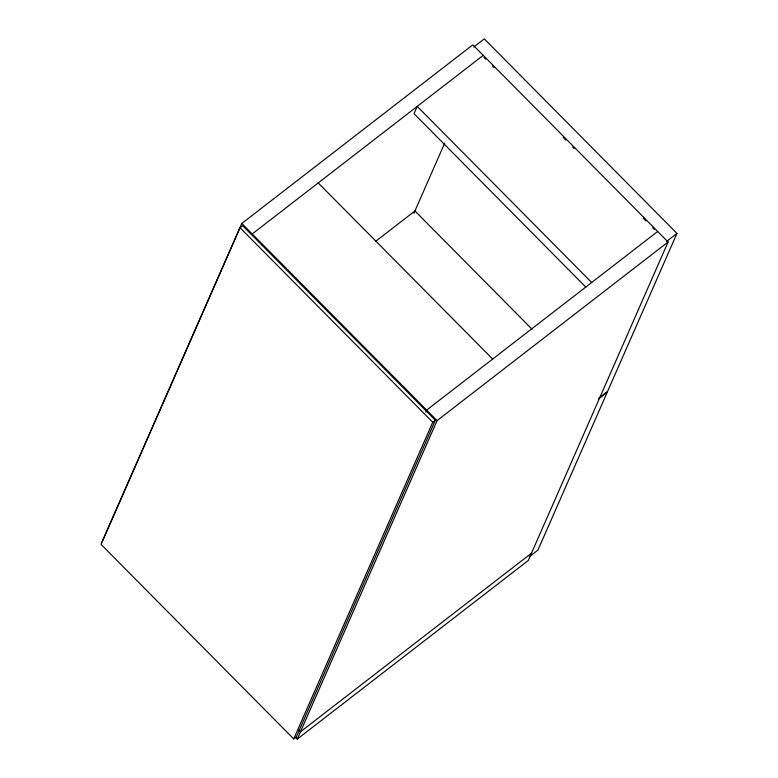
<?xml version="1.0" encoding="UTF-8"?>
<svg xmlns="http://www.w3.org/2000/svg" width="778" height="778" viewBox="0 0 778 778"><rect width="100%" height="100%" fill="white"/><g stroke="black" fill="none" stroke-linecap="round" stroke-linejoin="round"><path stroke-width="1.17" d="M101.986 541.965L241.793 223.461L472.82 44.842L668.098 241.977L528.291 560.481L297.264 739.1L295.552 737.379M240.052 227.73L101.043 544.405L293.714 738.915L296.36 736.873L435.369 420.198L242.697 225.688L240.052 227.73L432.733 422.24L293.714 738.915M413.954 213.191L444.685 143.162M425.741 412.165L426.655 410.094L657.682 231.465M297.264 739.1L437.071 420.606L668.098 241.977M473.724 47.069L484.286 38.9L676.957 233.41L607.647 391.295L599.011 397.976M252.208 233.974L483.235 55.355M375.618 241.355L414.927 210.964L532.084 329.23M432.733 422.24L435.369 420.198M666.396 241.579L676.957 233.41M598.613 398.89L607.248 392.209L537.948 550.085L529.303 556.766M531.481 553.197L300.454 731.816L298.752 730.095M483.955 57.397L485.657 59.118M492.474 66.004L494.186 67.725M563.243 137.434L565.8 140.021M572.618 146.906L574.32 148.627M643.377 218.336L645.935 220.923M652.752 227.808L654.463 229.529M591.679 282.502L417.222 106.392L414.032 113.666L585.912 287.189M318.212 182.947L492.659 359.057M241.793 223.461L437.071 420.606"/></g></svg>
